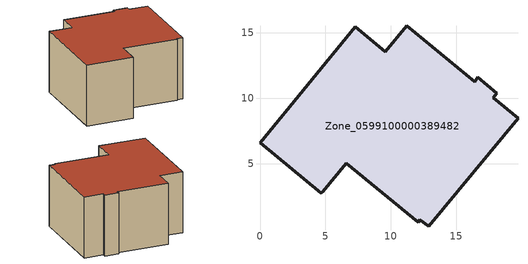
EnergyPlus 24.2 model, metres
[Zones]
Zone_0599100000389482
 floor ground (C_G): 4.7,2.72 0,6.6 7.28,15.45 9.59,13.54 11.23,15.53 16.41,11.27 16.66,11.58 18.11,10.39 17.82,10.04 19.72,8.48 12.9,0.21 12.22,0.69 12.09,0.52 6.61,5.04 4.82,2.84 z0
 wall outside (C_F): 0,6.6 4.7,2.72 4.82,2.84 6.61,5.04 12.09,0.52 12.22,0.69 12.9,0.21 19.72,8.48 17.82,10.04 18.11,10.39 16.66,11.58 16.41,11.27 11.23,15.53 9.59,13.54 7.28,15.45 0,6.6 z0:7.98
 roof outside (C_R): 16.41,11.27 11.23,15.53 9.59,13.54 7.28,15.45 0,6.6 4.7,2.72 4.82,2.84 6.61,5.04 12.09,0.52 12.22,0.69 12.9,0.21 19.72,8.48 17.82,10.04 18.11,10.39 16.66,11.58 z7.98
[BUILDING]
Pand.0599100000389482: North Axis=0; Terrain=City; Loads Convergence Tolerance Value=0.04; Temperature Convergence Tolerance Value=0.4; Solar Distribution=FullExterior; Maximum Number of Warmup Days=25; Minimum Number of Warmup Days=1
[Site:Location]
Rotterdam.The.Hague.AP_ZH_NLD Design_Conditions: Latitude=51.96; Longitude=4.45; Time Zone=1; Elevation=-4.5
[SITE:GROUNDTEMPERATURE:BUILDINGSURFACE]
18, 18, 18, 18, 18, 18, 18, 18, 18, 18, 18, 18
[MATERIAL] Thermal Absorptance=0.9; Solar Absorptance=0.7; Visible Absorptance=0.7
Name | Roughness | Thickness | Conductivity | Density | Specific Heat
G.D.1992-2005 | MediumSmooth | 0.15 | 0.06 | 540 | 1210
F.D.1992-2005 | Rough | 0.3 | 0.12 | 1920 | 840
R.D.1992-2005 | MediumRough | 0.2 | 0.08 | 1500 | 1000
[CONSTRUCTION]
C_G: G.D.1992-2005
C_F: F.D.1992-2005
C_R: R.D.1992-2005
[ZONE]
Zone_0599100000389482: Type=1; Multiplier=1; Ceiling Height=Autocalculate; Volume=Autocalculate; Floor Area=autocalculate; Part of Total Floor Area=Yes
[ZONEINFILTRATION:DESIGNFLOWRATE]
Infil_Zone_0599100000389482: Zone or ZoneList or Space or SpaceList=Zone_0599100000389482; Schedule=AlwaysOn; Design Flow Rate Calculation Method=Flow/Area; Flow Rate per Floor Area=0.0021; Constant Term Coefficient=1; Temperature Term Coefficient=0; Velocity Term Coefficient=0; Velocity Squared Term Coefficient=0
[HVACTEMPLATE:ZONE:IDEALLOADSAIRSYSTEM]
Zone_0599100000389482: Maximum Heating Supply Air Temperature=50; Minimum Cooling Supply Air Temperature=13; Maximum Heating Supply Air Humidity Ratio=0.0156; Minimum Cooling Supply Air Humidity Ratio=0.0077; Heating Limit=NoLimit; Cooling Limit=NoLimit; Dehumidification Control Type=ConstantSensibleHeatRatio; Cooling Sensible Heat Ratio=0.7; Dehumidification Setpoint=60; Humidification Control Type=None; Humidification Setpoint=30; Outdoor Air Method=None; Outdoor Air Flow Rate per Person=0.00944; Outdoor Air Flow Rate per Zone Floor Area=0; Outdoor Air Flow Rate per Zone=0; Demand Controlled Ventilation Type=None; Outdoor Air Economizer Type=NoEconomizer; Heat Recovery Type=None; Sensible Heat Recovery Effectiveness=0.7; Latent Heat Recovery Effectiveness=0.65
[ZONECONTROL:THERMOSTAT]
ThermostatControl_Zone_0599100000389482: Zone or ZoneList=Zone_0599100000389482; Control Type Schedule=DualSetpointControlType; Control 1=Thermostat_Zone_0599100000389482; Temperature Difference Between Cutout And Setpoint=0
[THERMOSTATSETPOINT:DUALSETPOINT]
Thermostat_Zone_0599100000389482: Heating Setpoint Temperature Schedule=HeatingSetpoint_Zone_0599100000389482; Cooling Setpoint Temperature Schedule=CoolingSetpoint_Zone_0599100000389482
[SCHEDULE:COMPACT]
HeatingSetpoint_Zone_0599100000389482: Through: 12/31, For: AllDays, Until: 24:00, 21
CoolingSetpoint_Zone_0599100000389482: Through: 12/31, For: AllDays, Until: 24:00, 24
DualSetpointControlType: Through: 12/31, For: AllDays, Until: 24:00, 4
AlwaysOn: Through: 12/31, For: AllDays, Until: 24:00, 1
